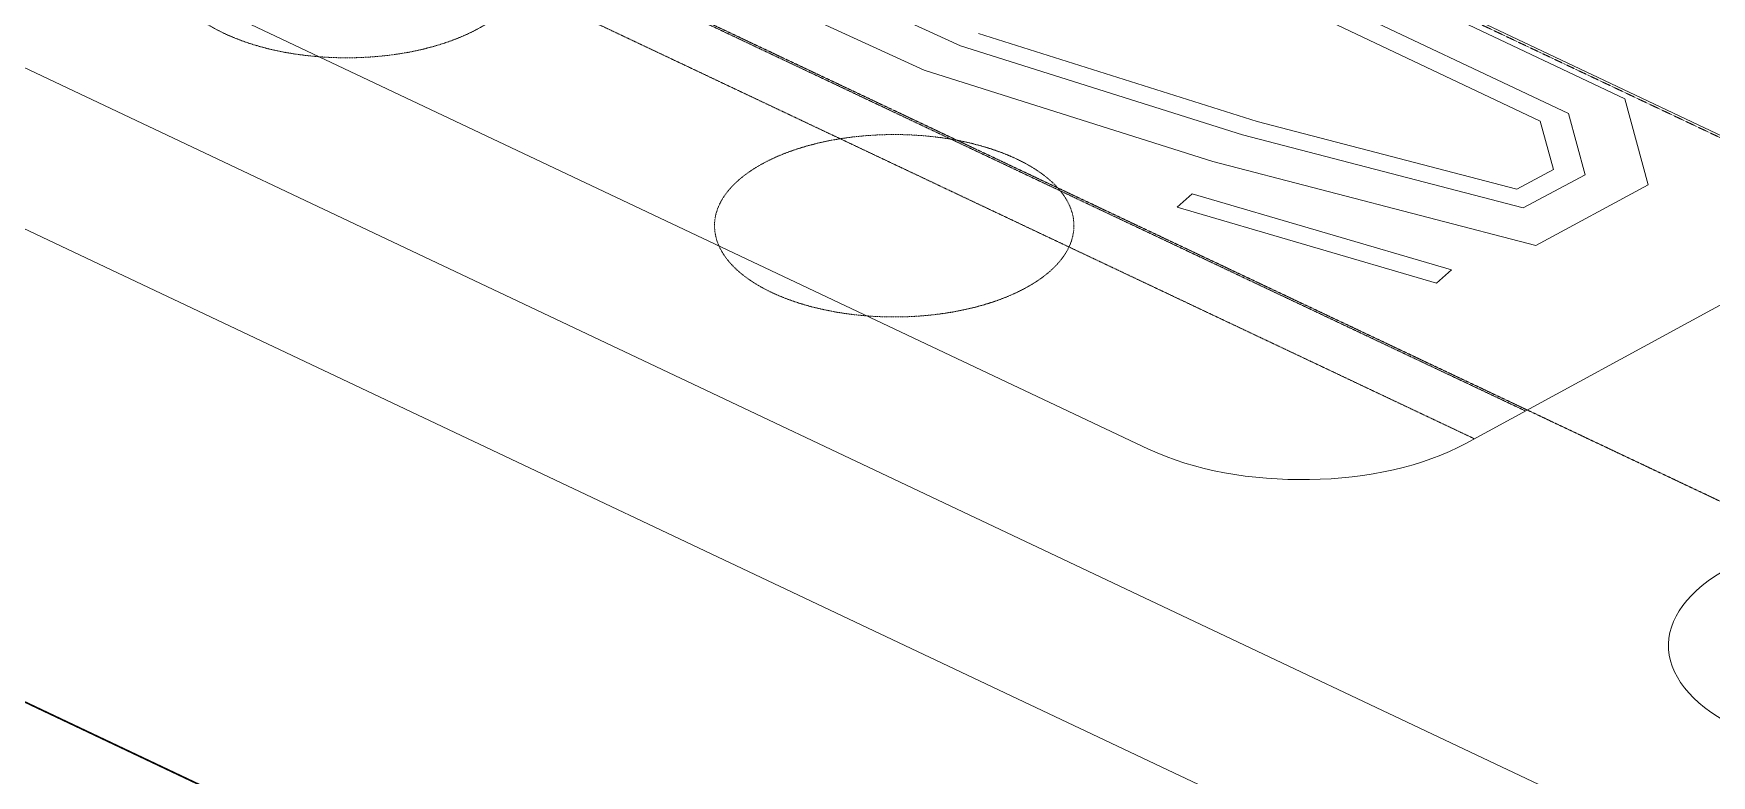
# Model space of a CAD drawing. Header units: inches. Extents: x 27328 to 52026, y -4075 to 4147.
# Drawn here: x 30011 to 31355, y -498 to 96 of the extents above; entities that cross this region are included whole.
import ezdxf

# ---------------------------------------------------------------- set-up
doc = ezdxf.new("R2010")
doc.units = ezdxf.units.IN
doc.header["$MEASUREMENT"] = 0
for name, pattern in [('Center 1_4_', [0.53125, 0.25, -0.09375, 0.09375, -0.09375]), ('Hidden', [0.28125, 0.1875, -0.09375]), ('Hidden 1_8_', [0.1875, 0.125, -0.0625])]:
    doc.linetypes.add(name, pattern=pattern)
for name, color, linetype, lineweight in [('A-DETL', 90, 'Continuous', 9), ('A-DETL-HDLN', 90, 'Hidden 1_8_', 9), ('A-PROP-SBCK', 71, 'Hidden', 15), ('BMP', 80, 'Continuous', 9), ('C-TOPO', 7, 'Continuous', 9), ('EOP-EX', 125, 'Continuous', 9), ('EOP-PR', 4, 'Continuous', 9), ('G-ANNO-SYMB', 111, 'Continuous', 9), ('PROP', 3, 'Center 1_4_', 9)]:
    doc.layers.add(name, color=color, linetype=linetype, lineweight=lineweight)

msp = doc.modelspace()

# ---------------------------------------------------------------- linework, layer by layer
at = {"layer": 'A-DETL'}
for p, q in [((30927.2, -42.7), (30939.2, -32.2)), ((30939.2, -32.2), (31147.1, -93.1)), ((31135.1, -103.6), (30927.2, -42.7)), ((31147.1, -93.1), (31135.1, -103.6))]:
    msp.add_line(p, q, dxfattribs=at)
at = {"layer": 'A-DETL-HDLN'}
for p, q in [((31206.4, -206.1), (28738.5, 961.1)), ((31165.5, -228.4), (28697.6, 938.8))]:
    msp.add_line(p, q, dxfattribs=at)
for centre in [(30261.6, 149.9), (30700.5, -57.7)]:
    msp.add_ellipse(centre, major_axis=(144, 0), ratio=0.507323, dxfattribs=at)
at = {"layer": 'A-PROP-SBCK'}
msp.add_line((31712.3, -152.6), (28813.5, 1218.3), dxfattribs=at)
at = {"layer": 'BMP'}
for p, q in [((29178.2, 1042.1), (31286.1, 44)), ((29147.8, 1023.2), (31240.8, 32.1)), ((29132.6, 1013.8), (31218.2, 26.2)), ((30753.5, 86.5), (30182.2, 347.9)), ((30724.5, 67), (30149.1, 330.3)), ((30991.3, 25.7), (30768, 96.3)), ((30979.5, 15.1), (30753.5, 86.5)), ((30955.8, -6.1), (30724.5, 67)), ((31286.1, 44), (31304.8, -25)), ((31240.8, 32.1), (31254.1, -16.8)), ((31204.4, -43.4), (30979.5, 15.1)), ((31199.4, -28.4), (30991.3, 25.7)), ((31218.2, 26.2), (31228.8, -12.6)), ((31214.6, -73.4), (30955.8, -6.1)), ((31228.8, -12.6), (31199.4, -28.4)), ((31254.1, -16.8), (31204.4, -43.4)), ((31304.8, -25), (31214.6, -73.4))]:
    msp.add_line(p, q, dxfattribs=at)
at = {"layer": 'C-TOPO'}
msp.add_line((28928.5, 68.9), (31404.5, -1102.1), dxfattribs=at)
at = {"layer": 'C-TOPO', "lineweight": 25}
msp.add_line((31404.6, -1101.6), (28929.6, 69), dxfattribs=at)
at = {"layer": 'EOP-EX'}
for p, q in [((33098.6, -1524.1), (27700.7, 1028.9)), ((30904.3, -236.6), (28699.7, 806.1))]:
    msp.add_line(p, q, dxfattribs=at)
at = {"layer": 'EOP-PR'}
for p, q in [((29160, 1056.5), (31364.6, 13.9)), ((31158.7, -232.1), (31373.5, -115.2))]:
    msp.add_line(p, q, dxfattribs=at)
for centre, start_param, end_param in [((31027, -169.8), 3.962045, 5.532841), ((31501, -394), 2.391248, 3.962045)]:
    msp.add_ellipse(centre, major_axis=(180, 0), ratio=0.507323, start_param=start_param, end_param=end_param, dxfattribs=at)
at = {"layer": 'G-ANNO-SYMB'}
msp.add_line((27327.8, 1334.3), (32725.7, -1218.7), dxfattribs=at)
at = {"layer": 'PROP'}
msp.add_line((31511.4, -348.9), (28118, 1256), dxfattribs=at)

doc.saveas('drawing.dxf')
